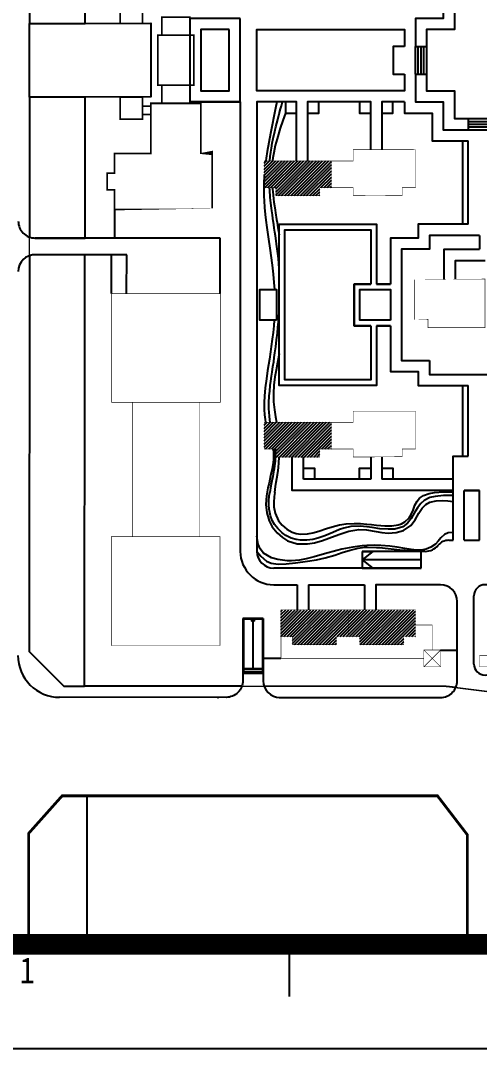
# Model space of a CAD drawing. Extents: x 164940 to 3842273, y 640355 to 1124023.
# Drawn here: x 3782984 to 3786285, y 1078630 to 1086024 of the extents above; entities that cross this region are included whole.
import ezdxf
from ezdxf.enums import TextEntityAlignment as Align

# ---------------------------------------------------------------- set-up
doc = ezdxf.new("R2010")
doc.units = 0
doc.header["$LTSCALE"] = 1000
doc.header["$MEASUREMENT"] = 0
doc.linetypes.add('238400', pattern=[0.8, 0.5, -0.3])
doc.linetypes.add('ACAD_ISO04W100', pattern=[30.5, 24, -3, 0.5, -3])
for name, color, linetype in [('HACTH', 8, 'Continuous'), ('l-123', 7, 'Continuous'), ('ROAD', 4, 'Continuous'), ('T-房间', 7, 'Continuous'), ('TK', 6, 'Continuous'), ('商业建筑', 7, 'Continuous'), ('地裂缝坐标戳', 130, 'Continuous'), ('红线', 1, 'Continuous'), ('道牙', 3, 'Continuous')]:
    doc.layers.add(name, color=color, linetype=linetype)
doc.styles.add('TKZ1', font='SIMHEI.TTF', dxfattribs={"width": 0.7})
pattern_1 = [(45, (3485226.216563042, 1110707.083654269), (-11.22532015133644, 11.22532015133644), [])]

# ---------------------------------------------------------------- blocks, each defined once
blk = doc.blocks.new('图框')
for p, q in [((-134670.9793015235, -504211.2319678301), (-134670.9793015235, -503711.2319678301)), ((-142208.4793015235, -504711.2319678301), (-58108.4793015235, -504711.2319678301))]:
    blk.add_line(p, q)
at = {"const_width": 200}
blk.add_lwpolyline([(-59108.4793015235, -446311.2319678301), (-139708.4793015235, -446311.2319678301), (-139708.4793015235, -503711.2319678301), (-59108.4793015235, -503711.2319678301)], close=True, dxfattribs=at)
at = {"style": 'TKZ1', "width": 0.85}
blk.add_text('1', height=250, dxfattribs=at).set_placement((-137189.7293015235, -503961.2319678301), align=Align.MIDDLE)

msp = doc.modelspace()

# ---------------------------------------------------------------- hatches: boundary and pattern name
at = {"layer": 'HACTH'}
h = msp.add_hatch(dxfattribs=at)
h.set_pattern_fill('ANSI31', color=6, scale=10, style=0)
h.set_pattern_definition(pattern_1)
h.paths.add_polyline_path([(3784736.894491555, 1085014.041893583), (3784736.894491518, 1084822.041892995), (3784820.894491522, 1084822.041892976), (3784820.894491512, 1084764.041892969), (3785136.894491574, 1084764.041892969), (3785136.894491564, 1084822.041892976), (3785220.894491494, 1084822.041892995), (3785220.894491531, 1085014.041893583)])
h = msp.add_hatch(dxfattribs=at)
h.set_pattern_fill('ANSI31', color=6, scale=10, style=0)
h.set_pattern_definition(pattern_1)
h.paths.add_polyline_path([(3785136.894491527, 1082884.041891851), (3785136.894491527, 1082942.041891877), (3785220.894491484, 1082942.041891877), (3785220.894491512, 1083134.041892466), (3784736.894491509, 1083134.041892466), (3784736.894491471, 1082942.041891877), (3784820.894491475, 1082942.041891877), (3784820.894491466, 1082884.041891851)])
h = msp.add_hatch(dxfattribs=at)
h.set_pattern_fill('ANSI31', color=6, scale=10, style=0)
h.set_pattern_definition(pattern_1)
h.paths.add_polyline_path([(3784856.894491564, 1081784.686724421), (3784856.894491527, 1081592.686723851), (3784940.894491531, 1081592.686723833), (3784940.894491522, 1081534.686723825), (3785256.894491583, 1081534.686723825), (3785256.894491574, 1081592.686723833), (3785340.894491494, 1081592.686723833), (3785340.894491522, 1081784.686724421)])
h = msp.add_hatch(dxfattribs=at)
h.set_pattern_fill('ANSI31', color=6, scale=10, style=0)
h.set_pattern_definition(pattern_1)
h.paths.add_polyline_path([(3785340.89449154, 1081784.686724421), (3785340.894491578, 1081592.686723851), (3785424.894491488, 1081592.686723833), (3785424.894491479, 1081534.686723825), (3785740.89449155, 1081534.686723825), (3785740.89449154, 1081592.686723833), (3785824.894491535, 1081592.686723833), (3785824.894491497, 1081784.686724421)])

# ---------------------------------------------------------------- linework, layer by layer
at = {"color": 8, "linetype": '238400', "ltscale": 5}
for p, q in [((3783461.097023541, 1080446.925941528), (3783461.097023541, 1079407.169389193)), ((3783459.858132599, 1079407.1921051), (3783042.187470261, 1079409.51392305))]:
    msp.add_line(p, q, dxfattribs=at)
at = {"color": 8, "linetype": 'Continuous', "const_width": 20, "flags": 128}
msp.add_lwpolyline([(3786197.771836918, 1079401.056830239), (3786197.771836918, 1080166.782456253), (3785982.827084025, 1080446.925941528), (3783283.500206357, 1080446.925941528), (3783042.019735638, 1080176.093570468), (3783042.187470261, 1079409.51392305)], dxfattribs=at)
at = {"layer": 'l-123', "ltscale": 6}
msp.add_lwpolyline([(3781145.982447051, 1092135.633431011), (3790229.370824572, 1092135.633431011), (3790229.370824572, 1079378.863604319), (3781145.982447051, 1079378.863604319)], close=True, dxfattribs=at)
at = {"layer": 'ROAD', "color": 8}
for p, q in [((3784564.89551761, 1085438.08499907), (3784564.897207988, 1084712.937209856)), ((3784564.897207988, 1084712.937209856), (3784564.902582381, 1082407.394715332)), ((3784420.566505853, 1084459.343875655), (3783088.043217909, 1084459.343875655)), ((3784420.566505853, 1084059.343875655), (3784420.566505853, 1084459.343875655)), ((3783747.757989101, 1084339.343875655), (3783087.747968387, 1084339.343875655)), ((3786094.894490715, 1082890.533389103), (3786204.89688684, 1082890.533388079)), ((3786094.894490715, 1082650.533390109), (3786094.894490715, 1082650.533389103)), ((3786174.894490715, 1082644.041891758), (3786284.894490715, 1082644.041891758)), ((3786174.894490715, 1082644.041891758), (3786284.894490715, 1082644.041891758)), ((3784564.902582381, 1082407.394715332), (3784564.903053975, 1082205.086164874)), ((3786174.894495297, 1082285.086724338), (3786284.894486133, 1082285.086724338)), ((3784804.903053975, 1081965.086724338), (3784974.842496661, 1081965.086724338)), ((3785054.842496661, 1081965.086724338), (3785458.842496637, 1081965.086724301)), ((3784729.690906171, 1081721.42166539), (3784582.890906174, 1081721.42166539)), ((3784582.890906174, 1081721.42166539), (3784582.890906174, 1081329.421665397)), ((3784724.890906176, 1081716.621665404), (3784587.690906169, 1081716.621665404)), ((3784587.690906169, 1081716.621665404), (3784587.690906169, 1081361.42166539)), ((3784656.290906172, 1081361.42166539), (3784656.290906172, 1081716.621665404)), ((3784724.890906176, 1081716.621665404), (3784724.890906176, 1081361.42166539)), ((3784729.690906171, 1081721.42166539), (3784729.690906171, 1081361.42166539)), ((3784729.690906171, 1081361.42166539), (3784582.890906174, 1081361.42166539)), ((3784723.690906174, 1081355.421665394), (3784588.89090617, 1081355.421665394)), ((3784588.89090617, 1081355.421665394), (3784588.89090617, 1081335.421665394)), ((3784723.690906174, 1081355.421665394), (3784723.690906174, 1081335.421665394)), ((3784729.690906171, 1081361.42166539), (3784729.690906171, 1081329.421665397)), ((3784729.690906171, 1081329.421665397), (3784582.890906174, 1081329.421665397)), ((3784582.890906174, 1081329.420827673), (3784729.690908983, 1081329.420827673)), ((3784723.690906174, 1081335.421665394), (3784588.89090617, 1081335.421665394)), ((3784518.777851274, 1081235.245408014), (3784518.778802415, 1081231.109680057))]:
    msp.add_line(p, q, dxfattribs=at)
at = {"layer": 'ROAD', "color": 8, "ltscale": 6}
for p, q in [((3786094.894490715, 1082650.533390109), (3786094.894490715, 1082890.533389103)), ((3785502.902687255, 1082724.041890827), (3785018.894491501, 1082724.041890827)), ((3786094.894490715, 1082724.04189187), (3785582.902687255, 1082724.041890827)), ((3786094.894490799, 1082644.041891851), (3784938.894491501, 1082644.041891851)), ((3786064.894455818, 1082285.086724338), (3786094.894495297, 1082285.086724338)), ((3785441.306659289, 1082205.066092227), (3785519.229398908, 1082205.066092227)), ((3785895.170755329, 1082205.065092006), (3785441.306659289, 1082205.066092227)), ((3785864.894490715, 1082085.086724338), (3784804.903033393, 1082085.086724338)), ((3786244.894490715, 1081394.655482647), (3786244.894490715, 1081885.086724338)), ((3781591.042294165, 1079378.863604319), (3786050.876391305, 1079378.863604319))]:
    msp.add_line(p, q, dxfattribs=at)
at = {"layer": 'ROAD', "color": 8}
msp.add_lwpolyline([(3783452.677053044, 1090233.135455259), (3783302.308697531, 1090225.308642191), (3783052.458291229, 1089962.350631923), (3783049.150547309, 1086003.087430083), (3783449.147720354, 1086003.087430083), (3783452.677053044, 1090233.135455259)], close=True, dxfattribs=at)
at = {"layer": 'ROAD', "color": 8, "ltscale": 6}
for points in [[(3786204.89688684, 1086238.089104992), (3786024.893360751, 1086238.089104992), (3786024.893360751, 1086038.087430102), (3785824.892523305, 1086038.087430102), (3785824.892523305, 1085838.087430102)], [(3786204.89688684, 1086158.089104992), (3786104.893360751, 1086158.089104992), (3786104.893360751, 1085958.087430102), (3785904.892523305, 1085958.087430102), (3785904.892523305, 1085838.087430102)], [(3785744.892523305, 1085638.087430102), (3785744.892523305, 1085518.08499907), (3784684.893463448, 1085518.08499907), (3784684.893463448, 1085958.084678993), (3785744.892523305, 1085958.084678993), (3785744.892523305, 1085838.087430102)], [(3785744.892523305, 1085918.084678993), (3785744.892523305, 1085838.087430102)], [(3785744.892523305, 1085918.084678993), (3785744.892523305, 1085838.087430102)], [(3785744.892523305, 1085838.087430102), (3785664.892523305, 1085838.087430102), (3785664.892523305, 1085638.087430102), (3785744.892523305, 1085638.087430102)], [(3785824.892523305, 1085838.087430102), (3785904.892523305, 1085838.087430102)], [(3785824.892523305, 1085638.087430102), (3785824.892523305, 1085838.087430102)], [(3785844.892523305, 1085638.087430102), (3785844.892523305, 1085838.087430102)], [(3785864.892523305, 1085638.087430102), (3785864.892523305, 1085838.087430102)], [(3785884.892523305, 1085638.087430102), (3785884.892523305, 1085838.087430102)], [(3785904.892523305, 1085838.087430102), (3785904.892523305, 1085638.087430102)], [(3785744.892523305, 1085638.087430102), (3785744.892523305, 1085518.08499907)], [(3785744.892523305, 1085638.087430102), (3785744.892523305, 1085518.08499907)], [(3785824.892523305, 1085638.087430102), (3785824.892523305, 1085438.087430102), (3786024.893360751, 1085438.087430102), (3786024.893360751, 1085238.089104992), (3786204.89688684, 1085238.089104992)], [(3785824.892523305, 1085638.087430102), (3785904.892523305, 1085638.087430102)], [(3785904.892523305, 1085638.087430102), (3785904.892523305, 1085518.087430102), (3786104.893360751, 1085518.087430102), (3786104.893360751, 1085318.089104992), (3786204.89688684, 1085318.089104992)], [(3784359.893523462, 1085438.08499907), (3784201.441516111, 1085438.08499907)], [(3784359.893523462, 1085438.08499907), (3784359.893523462, 1085438.084678993), (3784564.893463448, 1085438.086073705)], [(3784564.893463448, 1085438.086073705), (3784359.893523462, 1085438.08499907)], [(3784968.893498842, 1085014.041893583), (3784968.893498842, 1085438.08499907), (3784684.893463448, 1085438.08499907), (3784684.89861856, 1083756.542414193)], [(3784888.893498842, 1085438.08499907), (3784888.893498842, 1085358.08499907), (3784968.893498842, 1085358.08499907)], [(3785502.893498836, 1085094.041893472), (3785502.893498836, 1085438.08499907), (3785048.893498842, 1085438.08499907), (3785048.893498842, 1085014.041893583)], [(3785048.893498842, 1085358.08499907), (3785128.893498842, 1085358.08499907), (3785128.893498842, 1085438.08499907)], [(3785422.893498836, 1085438.08499907), (3785422.893498836, 1085358.08499907), (3785502.893498836, 1085358.08499907)], [(3785744.892523305, 1085438.08499907), (3785582.893498836, 1085438.08499907), (3785582.893498836, 1085094.04189349)], [(3785582.893498836, 1085358.08499907), (3785662.893498836, 1085358.08499907), (3785662.893498836, 1085438.08499907)], [(3785744.892523305, 1085438.08499907), (3785744.892523305, 1085358.087430102), (3785944.893360751, 1085358.087430102), (3785944.893360751, 1085158.089104992), (3786204.89688684, 1085158.089104992)], [(3786204.89688684, 1085318.089104992), (3786204.89688684, 1085238.089104992)], [(3786204.89688684, 1085318.089104992), (3786444.89688684, 1085318.089104992)], [(3786204.89688684, 1085298.089104992), (3786444.89688684, 1085298.089104992)], [(3786204.89688684, 1085278.089104992), (3786444.89688684, 1085278.089104992)], [(3786204.89688684, 1085258.089104992), (3786444.89688684, 1085258.089104992)], [(3786204.89688684, 1085238.089104992), (3786444.89688684, 1085238.089104992)], [(3786164.89688684, 1084558.041893028), (3786164.89688684, 1085158.089104992)], [(3786204.89688684, 1084558.041893028), (3786204.89688684, 1085158.089104992)], [(3783659.125990083, 1084664.087430098), (3783659.125990083, 1084459.343875655)], [(3785544.895977441, 1083828.041892637), (3785544.895977441, 1083398.041892265), (3784844.894592201, 1083398.041892265), (3784844.894592201, 1084558.041893028), (3785544.895977441, 1084558.041893028), (3785544.895977441, 1084128.041892637)], [(3785504.895977441, 1083828.041892637), (3785504.895977441, 1083438.041892265), (3784884.894592201, 1083438.041892265), (3784884.894592201, 1084518.041893028), (3785504.895977441, 1084518.041893028), (3785504.895977441, 1084128.041892637)], [(3786204.896886859, 1084558.041893028), (3785844.894488787, 1084558.041893028), (3785844.894488787, 1084458.041892637), (3785644.894488024, 1084458.041892637), (3785644.894488024, 1084128.041892637)], [(3786284.894490734, 1084478.041893028), (3785924.894488787, 1084478.041893028), (3785924.894488787, 1084378.041892637), (3785724.894488024, 1084378.041892637), (3785724.894488024, 1083578.041892637), (3785924.894488787, 1083578.041892637)], [(3785924.894488787, 1083578.041892637), (3785924.894488787, 1083478.041893028), (3786724.894488787, 1083478.041893028), (3786724.894488787, 1083578.041892637), (3786924.894488024, 1083578.041892637), (3786924.894488024, 1084378.041892637), (3786724.894488787, 1084378.041892637), (3786724.894488787, 1084478.041893028), (3786364.894490734, 1084478.041893028)], [(3786284.894490734, 1084478.041893028), (3786284.894490706, 1084378.041892637)], [(3786031.799766261, 1084164.041892932), (3786031.799766261, 1084378.041892637), (3786284.894490706, 1084378.041892637)], [(3786111.799766261, 1084164.041892932), (3786111.799766261, 1084298.041892637), (3786324.894490734, 1084298.041892637)], [(3785504.895977441, 1084128.041892637), (3785384.895977441, 1084128.041892637), (3785384.895977441, 1083828.041892637), (3785504.895977441, 1083828.041892637)], [(3785504.895977441, 1083828.041892637), (3785384.895977441, 1083828.041892637), (3785384.895977441, 1084128.041892637), (3785504.895977441, 1084128.041892637)], [(3785644.894488024, 1084128.041892637), (3785544.895977441, 1084128.041892637)], [(3785544.895977441, 1084128.041892637), (3785644.894488024, 1084128.041892637)], [(3785544.895977441, 1083828.041892637), (3785644.894488024, 1083828.041892637)], [(3785644.894488024, 1083828.041892637), (3785544.895977441, 1083828.041892637)], [(3785644.894488024, 1083828.041892637), (3785644.894488024, 1083498.041892637), (3785844.894488787, 1083498.041892637), (3785844.894488787, 1083398.041893028), (3786204.896886859, 1083398.041893028)], [(3784684.89861856, 1083756.542414193), (3784684.903033393, 1082205.086430878)], [(3786164.89688684, 1082890.533388079), (3786164.89688684, 1083398.041893028)], [(3786204.89688684, 1082890.533388079), (3786204.89688684, 1083398.041893028)], [(3786094.894495297, 1082285.086723183), (3786094.894487707, 1082890.533389103), (3786204.89688684, 1082890.533388079)], [(3786094.894490799, 1082644.041891851), (3784938.894491501, 1082644.041890827), (3784938.894491501, 1082884.041891851)], [(3785018.894491501, 1082724.041890827), (3785018.894491501, 1082884.041891851)], [(3785502.902687255, 1082884.041891851), (3785502.902687255, 1082724.041890827)], [(3785582.902687255, 1082884.041891851), (3785582.902687255, 1082724.041890827)], [(3785018.894491501, 1082804.041890827), (3785098.894491501, 1082804.041890827), (3785098.894491501, 1082724.041890827)], [(3785422.902687255, 1082724.041890827), (3785422.902687255, 1082804.041890827), (3785502.902687255, 1082804.041890827)], [(3785582.902687255, 1082804.041890827), (3785662.902687255, 1082804.041890827), (3785662.902687255, 1082724.041890827)], [(3786174.894495297, 1082285.086725027), (3786174.894490715, 1082644.041892447)], [(3786284.894490715, 1082644.041891758), (3786174.894490715, 1082644.041891758)], [(3786284.894486133, 1082285.086725251), (3786284.894490715, 1082644.041892671)], [(3784684.903033393, 1082205.086382859), (3784712.104504637, 1082169.587296144), (3784752.996022858, 1082134.52133146), (3784785.669927986, 1082121.30874141), (3784837.830447637, 1082113.853475087), (3784895.326915568, 1082115.809646592), (3784961.013798004, 1082123.707950552), (3785048.821509739, 1082135.355060742), (3785114.086185385, 1082145.357008883), (3785175.179870881, 1082158.095554606), (3785243.801949954, 1082178.332993638), (3785296.795480529, 1082196.416704737), (3785353.98291501, 1082214.818281949), (3785413.622406784, 1082229.23595705), (3785457.293689687, 1082234.765619364), (3785484.144751716, 1082235.943130337), (3785544.980019944, 1082233.952204109), (3785567.804663394, 1082232.007701051), (3785607.213631, 1082227.754649919), (3785650.244463, 1082222.587356389), (3785712.49438891, 1082215.952890691), (3785750.083306011, 1082212.741874856), (3785808.172676999, 1082208.59909051), (3785832.350260017, 1082207.060530436), (3785864.894830666, 1082205.065158725)], [(3785441.305425156, 1082205.066092227), (3785441.305160744, 1082085.085790817), (3785864.896115175, 1082085.086724338)], [(3785519.255213419, 1082205.085962609), (3785441.306262601, 1082145.085790817), (3785516.941191925, 1082085.085957506)], [(3785864.89449065, 1082085.065158725), (3785864.894830666, 1082205.065158725)], [(3785864.895907387, 1082145.086724338), (3785441.306262601, 1082145.085790817)], [(3784974.842496661, 1081965.086724338), (3784974.842496661, 1081784.686724403)], [(3785054.842496661, 1081965.086724338), (3785054.842496661, 1081784.686724403)], [(3785458.842496637, 1081965.086724301), (3785458.842496637, 1081784.686724477)], [(3786005.135653296, 1081495.078245018), (3786124.894490715, 1081495.078245018)], [(3784856.894491527, 1081435.078245018), (3784729.690906171, 1081435.078245018)], [(3784575.946105726, 1081235.028382958), (3783445.297045603, 1081235.69646756)], [(3786114.474134453, 1081225.462734503), (3786045.226404442, 1081234.160205935), (3784736.5867923, 1081234.933462654)]]:
    msp.add_lwpolyline(points, dxfattribs=at)
for points in [[(3783048.708656326, 1085473.087430102), (3783049.150547309, 1086003.087430083), (3783921.506653408, 1086003.781884395), (3783921.063909072, 1085473.781884414)], [(3784564.891409285, 1086038.086206046), (3784201.441516111, 1086038.085131393), (3784201.441516111, 1085438.08499907), (3784564.891409285, 1085438.086073705)], [(3784484.891409285, 1085958.086206046), (3784281.441516111, 1085958.085131393), (3784281.441516111, 1085518.08499907), (3784484.891409285, 1085518.086073705)], [(3784824.894592201, 1083868.041892637), (3784704.890013903, 1083868.04203323), (3784704.890013903, 1084088.04203323), (3784824.894592201, 1084088.041892637)], [(3785644.894488024, 1083868.041892637), (3785424.895977441, 1083868.041892637), (3785424.895977441, 1084088.041892637), (3785644.894488024, 1084088.041892637)], [(3785582.902687255, 1082724.041890827), (3785582.902687255, 1082724.041890827)]]:
    msp.add_lwpolyline(points, close=True, dxfattribs=at)
at = {"layer": 'ROAD', "color": 8}
for points in [[(3783448.704976028, 1085473.087430102), (3783048.708656326, 1085473.087430102), (3783047.869214395, 1084466.268460815, 0.08555163721047167), (3783088.043217909, 1084459.343875655), (3783447.858128462, 1084459.343875655)], [(3783447.337174824, 1083835.721147218), (3783447.757884458, 1084339.343875655), (3783087.747968387, 1084339.343875655, 0.08514263798293814), (3783047.757671045, 1084332.484390595), (3783045.497213274, 1081485.964490873), (3783295.300542431, 1081235.814163469), (3783445.297045603, 1081235.69646756)]]:
    msp.add_lwpolyline(points, format="xyb", close=True, dxfattribs=at)
for points in [[(3783047.757671045, 1084332.484390595), (3783045.497213274, 1081485.964490873), (3783295.300542431, 1081235.814163469), (3783445.297045603, 1081235.69646756), (3783447.337174824, 1083835.721147218), (3783447.757884458, 1084339.343875655)], [(3783639.175289765, 1084059.343875655), (3783639.175289765, 1084339.343875655)], [(3783747.524086459, 1084059.343875655), (3783747.757989101, 1084339.343875655)], [(3784642.860476103, 1081703.878156681), (3784656.290906172, 1081716.621665404), (3784670.249753583, 1081704.100663819)]]:
    msp.add_lwpolyline(points, dxfattribs=at)
for points in [[(3784729.690906171, 1081361.42166539), (3784729.690906171, 1081275.026597035, 0.4140374111833796), (3784849.618731549, 1081155.026618735), (3786004.822316093, 1081154.373917271, 0.4143897355065312), (3786124.894490715, 1081274.373895571), (3786124.894490715, 1081845.10699232, 0.4142135623730997), (3786004.894490715, 1081965.10699232), (3785538.842496637, 1081965.10699232), (3785538.842496637, 1081784.686724496)], [(3784582.890906174, 1081410.705416732), (3784582.890906174, 1081275.259239943, -0.4143897355065723), (3784462.818731552, 1081155.259261642), (3783265.301610779, 1081155.97951467)]]:
    msp.add_lwpolyline(points, format="xyb", dxfattribs=at)
for centre, radius, start, end in [((3783088.043217909, 1084579.343875655), 120, 179.9530424442, 270), ((3783087.747968387, 1084219.343875655), 120, 90, 179.9530424442), ((3784804.903053975, 1082205.086724338), 240, 180.0001600825587, 270), ((3784804.903033393, 1082205.086724338), 120, 180.0001600825587, 270), ((3783265.482047338, 1081455.979460411), 299.999999999994, 179.9530424442, 269.9655288869535)]:
    msp.add_arc(centre, radius, start, end, dxfattribs=at)
at = {"layer": 'ROAD', "color": 8, "ltscale": 6}
for centre, radius, start, end in [((3785895.171019787, 1082325.065092006), 120, 269.9998665978678, 320.4860948987072), ((3786064.894490715, 1082185.086724338), 100, 90, 140.4860948987073), ((3786324.894490715, 1081885.086724338), 80.00000000001863, 0, 180), ((3786324.894490715, 1081394.655482647), 80.00000000001863, 180, 0)]:
    msp.add_arc(centre, radius, start, end, dxfattribs=at)
at = {"layer": 'T-房间', "ltscale": 6, "const_width": 4}
for points in [[(3785220.894491531, 1085014.041893583), (3785376.894491509, 1085014.041893546), (3785376.894491509, 1085094.04189349), (3785728.89449152, 1085094.041893546), (3785824.894491488, 1085094.041893528), (3785824.894491535, 1084822.041892995), (3785728.894491538, 1084822.041892958), (3785728.894491538, 1084764.041892987), (3785376.89449149, 1084764.041892969), (3785376.894491499, 1084822.041892958), (3785220.894491494, 1084822.041892976)], [(3785220.894491531, 1085014.041893583), (3784736.894491555, 1085014.041893583), (3784736.894491518, 1084822.041892995), (3784820.894491522, 1084822.041892976), (3784820.894491512, 1084764.041892969), (3785136.894491574, 1084764.041892969), (3785136.894491564, 1084822.041892976), (3785220.894491559, 1084822.041892995)], [(3786324.89449065, 1084164.041892969), (3786324.89449065, 1084164.041892969), (3785818.705041844, 1084164.041892894), (3785818.705041835, 1083872.041892362), (3785914.705041831, 1083872.041892343), (3785914.705041841, 1083814.041892373), (3786324.894490724, 1083814.04189241), (3786324.894490743, 1083872.041892417)], [(3783639.175289765, 1084059.343875655), (3783639.175289765, 1083277.032767077), (3784420.566505853, 1083277.032767077), (3784420.566505853, 1084059.343875655)], [(3783788.508118697, 1083277.032767077), (3784269.365880776, 1083277.032767077), (3784269.365880776, 1082310.802904003), (3783788.508118697, 1082310.802904003)], [(3785220.894491512, 1083134.041892485), (3785376.89449149, 1083134.041892466), (3785376.894491499, 1083214.041892391), (3785728.894491501, 1083214.041892447), (3785824.894491479, 1083214.041892429), (3785824.894491516, 1082942.041891896), (3785728.89449152, 1082942.041891877), (3785728.894491529, 1082884.041891907), (3785376.894491481, 1082884.04189187), (3785376.894491481, 1082942.041891877), (3785220.894491484, 1082942.041891877)], [(3785220.894491484, 1083134.041892466), (3784736.894491509, 1083134.041892466), (3784736.894491471, 1082942.041891877), (3784820.894491475, 1082942.041891877), (3784820.894491466, 1082884.041891851), (3785136.894491527, 1082884.041891851), (3785136.894491527, 1082942.041891877), (3785220.894491522, 1082942.041891877)], [(3783637.57734713, 1081528.111584008), (3784418.893414138, 1081528.111584008), (3784418.893414138, 1082310.802904003), (3783637.57734713, 1082310.802904003)], [(3785340.89449154, 1081784.686724421), (3784856.894491564, 1081784.686724421), (3784856.894491527, 1081592.686723851), (3784940.894491531, 1081592.686723833), (3784940.894491522, 1081534.686723825), (3785256.894491583, 1081534.686723825), (3785256.894491574, 1081592.686723833), (3785340.894491578, 1081592.686723833)], [(3785824.894491497, 1081784.686724421), (3785340.894491522, 1081784.686724421), (3785340.894491494, 1081592.686723851), (3785424.894491488, 1081592.686723833), (3785424.894491479, 1081534.686723825), (3785740.89449155, 1081534.686723825), (3785740.89449154, 1081592.686723833), (3785824.894491535, 1081592.686723833)], [(3785885.135653296, 1081375.078245018), (3786005.135653296, 1081375.078245018), (3786005.135653296, 1081495.078245018), (3785885.135653296, 1081495.078245018)], [(3786285.695857329, 1081375.078245018), (3786365.695857329, 1081375.078245018), (3786365.695857329, 1081455.078245018), (3786285.695857329, 1081455.078245018)]]:
    msp.add_lwpolyline(points, close=True, dxfattribs=at)
for points in [[(3785824.894491525, 1081675.078245), (3785945.135653296, 1081675.078245018), (3785945.135653296, 1081495.078245018)], [(3784856.894491527, 1081592.686723851), (3784856.894491527, 1081435.078245018)], [(3785885.135653296, 1081495.078245018), (3786005.135653296, 1081375.078245018)], [(3786005.135653296, 1081495.078245018), (3785885.135653296, 1081375.078245018)], [(3784856.894491527, 1081435.078245018), (3785885.135653296, 1081435.078245018)]]:
    msp.add_lwpolyline(points, dxfattribs=at)
at = {"layer": '商业建筑', "const_width": 12}
for points in [[(3783701.441516129, 1086163.087430083), (3783861.44151612, 1086163.087430102), (3783861.44151612, 1086003.087430102), (3783701.441516129, 1086003.087430083)], [(3784201.441516111, 1086048.087430083), (3784001.441516111, 1086048.087430083), (3784001.441516111, 1085918.087430102), (3784201.441516111, 1085918.087430102)], [(3784231.441516111, 1085918.087430102), (3783971.44151612, 1085918.087430102), (3783971.44151612, 1085738.087430102), (3783971.44151612, 1085558.087430102), (3784231.441516111, 1085558.087430102), (3784231.44151612, 1085738.087430102)], [(3784201.441516111, 1085558.087430102), (3784001.441516111, 1085558.087430102), (3784001.441516111, 1085428.087430102), (3784201.441516111, 1085428.087430102)], [(3783701.441516129, 1085313.087430102), (3783861.44151612, 1085313.087430083), (3783861.44151612, 1085473.087430102), (3783701.441516129, 1085473.087430102)], [(3783921.44151612, 1085428.087430102), (3784281.441516111, 1085428.087430102), (3784281.441516139, 1085068.08743012), (3784363.441516103, 1085068.087430102), (3784363.441516094, 1084664.087430079), (3783659.125990083, 1084664.087430098), (3783659.125990083, 1084806.08743009), (3783608.00489391, 1084806.080191497), (3783608.00489391, 1084926.080191497), (3783659.125990083, 1084926.08743009), (3783659.125990083, 1085068.087430102), (3783920.912250064, 1085068.087430102)]]:
    msp.add_lwpolyline(points, close=True, dxfattribs=at)
for points in [[(3783861.44151612, 1085408.087430102), (3783921.44151612, 1085408.087430102)], [(3783861.44151612, 1085348.087430102), (3783921.44151612, 1085348.087430102)]]:
    msp.add_lwpolyline(points, dxfattribs=at)
at = {"layer": '地裂缝坐标戳', "color": 8, "ltscale": 6}
for points in [[(3784827.950817205, 1085438.08499907), (3784818.780837392, 1085392.811208841), (3784806.698339049, 1085332.360937808), (3784794.593360152, 1085271.131992609), (3784782.986932786, 1085212.07790804), (3784770.278231118, 1085146.753254913), (3784758.31639204, 1085081.323146865), (3784750.466424327, 1085033.144112033), (3784747.658731898, 1085014.041893583)], [(3784777.071211066, 1085014.041893583), (3784780.360446747, 1085046.305524007), (3784784.140377806, 1085075.994002976), (3784788.649559904, 1085106.037567769), (3784794.870025737, 1085141.94692063), (3784801.282798553, 1085174.80822022), (3784812.274909073, 1085225.14399913), (3784820.467406025, 1085259.471119241), (3784833.92288653, 1085312.147306827), (3784844.874338562, 1085352.802481995), (3784854.969921194, 1085389.184153796), (3784860.847936364, 1085410.05447707), (3784868.803404354, 1085438.08499907)], [(3784888.893498842, 1085358.084999648), (3784870.149258168, 1085304.560993024), (3784851.515842395, 1085248.570541356), (3784829.054742081, 1085173.222875175), (3784816.625411229, 1085124.085448057), (3784806.022788936, 1085072.983645619), (3784800.026324362, 1085035.862883282), (3784797.236945059, 1085014.041893583)], [(3784736.894491537, 1084916.780155775), (3784733.409867089, 1084843.280044243), (3784733.283575743, 1084791.170957022), (3784734.031280566, 1084761.160056934), (3784735.537859889, 1084727.658100714), (3784738.966979681, 1084678.367875227), (3784743.600163952, 1084629.634002921), (3784748.51018206, 1084586.833743089), (3784755.128397828, 1084536.080268685), (3784767.475501809, 1084450.921950348), (3784777.169421108, 1084386.649845549), (3784794.5480574, 1084263.083665714), (3784801.792567873, 1084199.94365136), (3784807.148143163, 1084138.964395662), (3784810.252689028, 1084088.041909792)], [(3784844.894592201, 1084239.268006784), (3784838.518189572, 1084310.874122278), (3784832.475338306, 1084363.810306852), (3784825.84919459, 1084415.003339265), (3784822.56966709, 1084438.860202458), (3784817.316529656, 1084475.888121099), (3784813.474160273, 1084502.433766936), (3784809.557698367, 1084529.320538313), (3784805.495833343, 1084557.290546958), (3784801.930432374, 1084582.139126387), (3784799.471186565, 1084599.559849378), (3784795.712630561, 1084626.84674966), (3784792.139373848, 1084653.843836625), (3784789.701867744, 1084673.083003376), (3784787.548957381, 1084690.814793472), (3784785.05483453, 1084712.493802671), (3784783.210280731, 1084729.559690625), (3784780.804156575, 1084753.657343731), (3784779.279338269, 1084770.431938925), (3784777.858172169, 1084787.590491612), (3784776.491691981, 1084806.128503111), (3784775.468050482, 1084822.041892995)], [(3784795.423516974, 1084822.041892976), (3784796.45580544, 1084809.217100748), (3784797.767777413, 1084794.54287364), (3784800.556771232, 1084767.172383581), (3784803.644055592, 1084740.584989291), (3784806.689311171, 1084716.733053428), (3784810.361585047, 1084690.115097862), (3784814.82989732, 1084659.94456143), (3784817.887797195, 1084640.315051944), (3784825.81895069, 1084591.98357704), (3784829.471512631, 1084570.572040592), (3784835.871906316, 1084533.776256785), (3784840.417900614, 1084507.91554042), (3784844.894592201, 1084482.446703435)], [(3784779.290042192, 1083134.041892466), (3784776.709034562, 1083152.448024516), (3784773.819672352, 1083178.611337178), (3784771.784564758, 1083207.075150189), (3784770.920132695, 1083230.085204699), (3784770.977402626, 1083273.164633521), (3784773.488782559, 1083324.561818381), (3784776.289560383, 1083357.972129014), (3784780.52753479, 1083397.370195881), (3784784.5742999, 1083429.546932456), (3784789.641527634, 1083466.205450472), (3784793.840671478, 1083495.009741568), (3784799.641099487, 1083533.975590271), (3784804.855004594, 1083569.375197449), (3784809.255957276, 1083600.044392318), (3784813.822255431, 1083632.854098779), (3784819.530478714, 1083675.713180274), (3784825.964480804, 1083727.414144546), (3784831.417711329, 1083775.351352867), (3784835.791609304, 1083817.938129258), (3784839.119615851, 1083854.090620977), (3784841.913303368, 1083888.27847653), (3784844.894592201, 1083931.186436684)], [(3784808.805837359, 1083868.041911487), (3784805.735328233, 1083827.079269652), (3784801.159317007, 1083780.673945256), (3784795.117116112, 1083730.684171029), (3784787.952456864, 1083679.004397307), (3784782.10769668, 1083639.912122701), (3784773.872882871, 1083586.887993728), (3784761.307108559, 1083505.577574697), (3784752.850814003, 1083446.548257255), (3784744.790451404, 1083381.373372645), (3784739.384586437, 1083322.129532703), (3784737.075658085, 1083275.202092704), (3784737.158961713, 1083225.708673139), (3784739.312439494, 1083188.587422435), (3784743.111630015, 1083154.876734753), (3784746.453571578, 1083134.041892466)], [(3784844.894592201, 1083625.006065787), (3784832.498339813, 1083562.763295387), (3784822.079511125, 1083509.512899824), (3784813.583444215, 1083460.394973372), (3784805.88275465, 1083400.285055161), (3784802.569855152, 1083340.71356221), (3784804.713299291, 1083281.975451362), (3784811.341023853, 1083223.631879099), (3784819.208952485, 1083173.318484881), (3784825.913731677, 1083134.041892466)], [(3784801.784039315, 1082942.041891877), (3784804.710094564, 1082910.265324385), (3784804.261195164, 1082874.099790499), (3784800.962844042, 1082840.34270265), (3784794.185724201, 1082799.19160514), (3784783.222353075, 1082748.227728911), (3784771.288801188, 1082696.992460497), (3784763.548919762, 1082661.532353692), (3784753.755153937, 1082603.997219939), (3784749.675817627, 1082543.496698373), (3784754.989342026, 1082482.320227501), (3784771.851078438, 1082425.601616305), (3784795.027467811, 1082382.280349442), (3784830.389915107, 1082337.705258866), (3784867.594871771, 1082304.713415102), (3784904.126045153, 1082281.727040679), (3784973.411895296, 1082259.135819104), (3785048.292649461, 1082258.756397989), (3785098.179805277, 1082267.825781096), (3785155.331024721, 1082284.121492215), (3785202.581030315, 1082300.457516861), (3785273.1324823, 1082326.285516907), (3785344.689164206, 1082349.491647173), (3785416.950750824, 1082361.670659081), (3785472.36766557, 1082359.158783619), (3785542.259063542, 1082347.436719806), (3785582.7298386, 1082341.483210408), (3785628.888181921, 1082337.182693862), (3785687.126061877, 1082340.035758902), (3785739.626191517, 1082355.515748457), (3785792.088784089, 1082391.83571861), (3785821.524234934, 1082431.291630463), (3785849.818651451, 1082481.226282575), (3785871.922751542, 1082516.122337159), (3785898.293876329, 1082543.431512833), (3785928.255405862, 1082559.362541445), (3785974.276882818, 1082569.126661186), (3786021.929221105, 1082570.301866372), (3786058.380545823, 1082568.234246419), (3786094.894490715, 1082565.086725344)], [(3784812.013181772, 1082942.041891877), (3784814.271913821, 1082916.265697133), (3784815.165214034, 1082898.053170674), (3784815.284112047, 1082872.262285621), (3784814.555289837, 1082855.149824348), (3784812.962995803, 1082835.307933156), (3784811.324758686, 1082820.533389681), (3784808.508943308, 1082800.017285653), (3784804.787345322, 1082777.255831406), (3784798.674493216, 1082744.605206688), (3784792.254191998, 1082712.794677549), (3784784.886004429, 1082676.215559457), (3784776.402713366, 1082628.533389092)], [(3784812.089931879, 1082628.533389092), (3784818.932966253, 1082672.197318532), (3784823.812713239, 1082702.165176616), (3784831.754301161, 1082754.748046965), (3784836.027954834, 1082786.830737916), (3784838.668145861, 1082809.136545778), (3784842.030944757, 1082842.700691716), (3784844.98576219, 1082884.041891851)], [(3786094.894490715, 1082606.333861713), (3786065.938132105, 1082606.681925402), (3786025.818879379, 1082606.314583578), (3785965.635074478, 1082600.960084525), (3785928.043803245, 1082591.819076174), (3785887.876039481, 1082572.300425795), (3785862.373390401, 1082549.973269672), (3785838.27443633, 1082517.849932656), (3785815.409638628, 1082479.380133607), (3785793.526722116, 1082442.322576743), (3785768.133301128, 1082408.192146503), (3785733.590896742, 1082381.236049634), (3785675.84525707, 1082365.687381168), (3785628.103170002, 1082364.189513352), (3785569.647095826, 1082367.698727985), (3785513.630806383, 1082376.6964214), (3785473.95679225, 1082381.862551392), (3785426.429677846, 1082385.505246007), (3785359.401198326, 1082383.093614959), (3785308.425183378, 1082372.448608697), (3785277.512227211, 1082361.804987666), (3785230.51439462, 1082342.031369162), (3785171.688760033, 1082316.888684452), (3785122.259333411, 1082300.171604537), (3785087.009564832, 1082291.719482288), (3785042.324227102, 1082285.624402099), (3784998.553232847, 1082285.464711235), (3784965.711151248, 1082289.901921478), (3784930.968933187, 1082299.884641533), (3784892.496608317, 1082319.012332958), (3784865.305250937, 1082338.601756085), (3784833.739949994, 1082369.327290551), (3784810.682149183, 1082399.700635084), (3784794.77785168, 1082427.589441024), (3784781.591408642, 1082460.524889593), (3784771.383139713, 1082509.106684019), (3784769.355958056, 1082540.299277779), (3784769.91612857, 1082569.231968456), (3784772.991348792, 1082603.856729333), (3784776.402713366, 1082628.533389092)], [(3784812.089931879, 1082628.533389092), (3784808.372956978, 1082598.871657596), (3784805.634319147, 1082556.139825851), (3784806.556031981, 1082525.181360402), (3784814.72746237, 1082478.949850359), (3784839.542337794, 1082425.647196182), (3784865.504926562, 1082393.715138667), (3784900.647292089, 1082364.106547915), (3784937.353828333, 1082343.777358894), (3784965.741712188, 1082334.290664316), (3785001.437098559, 1082329.201684062)], [(3785001.437098559, 1082329.201684062), (3785048.246639872, 1082331.49598467), (3785087.54089725, 1082339.070986629), (3785130.607953172, 1082351.128082675), (3785185.427122608, 1082369.007256635), (3785226.671014855, 1082382.1095544), (3785277.778710721, 1082395.203778081), (3785325.466529166, 1082402.527807195), (3785382.755384825, 1082405.73100251), (3785429.865430387, 1082404.754898351), (3785473.81087479, 1082401.68905734), (3785507.798807405, 1082398.333630104), (3785543.500993418, 1082394.26530036), (3785574.493739659, 1082390.919738383), (3785604.958885841, 1082388.597505045), (3785655.363465285, 1082388.532696374), (3785700.329591602, 1082396.118712079), (3785723.607065545, 1082404.329596636), (3785748.505770497, 1082417.70171062), (3785780.13388153, 1082447.706360397), (3785793.497581499, 1082470.141822015), (3785807.103717092, 1082501.871328455), (3785821.133188417, 1082537.852796622), (3785836.336147793, 1082567.19222675), (3785853.08672278, 1082587.074149818), (3785883.731373332, 1082608.166161113), (3785924.344792644, 1082622.692698118), (3785961.508490507, 1082629.377969735), (3786025.927503983, 1082633.51441943), (3786057.098340828, 1082633.74482016), (3786094.894490929, 1082633.744820644)], [(3786094.89449458, 1082341.266855196), (3786059.954276633, 1082338.074151863), (3786033.368416985, 1082327.346418937), (3786008.214970788, 1082301.590245058), (3785988.889628032, 1082278.164269429), (3785967.837814873, 1082258.218507067), (3785935.708946779, 1082236.560182859), (3785901.239896117, 1082222.028152243), (3785877.250020316, 1082216.438670614), (3785834.661731485, 1082214.09573716), (3785794.500521392, 1082217.863162038), (3785749.292517042, 1082225.488134258), (3785692.364484917, 1082235.148815465), (3785640.845674507, 1082241.948991296), (3785574.827215465, 1082247.44038633), (3785529.982019167, 1082248.812655107), (3785476.109205995, 1082247.618788992), (3785442.50845718, 1082245.16265246), (3785375.286762154, 1082236.362779633), (3785294.91784212, 1082220.182342295), (3785258.004381804, 1082211.127231464), (3785169.547291461, 1082186.574575201), (3785097.158685204, 1082165.821260297), (3785038.46982681, 1082151.398745653), (3784991.433172056, 1082142.904864521), (3784933.699009631, 1082137.716475659), (3784901.447123399, 1082137.856681485), (3784835.541164845, 1082146.006099553), (3784788.368510807, 1082159.517369558), (3784731.946179483, 1082191.622147568), (3784706.645552328, 1082223.044183654), (3784694.012178935, 1082257.686782413), (3784684.902722405, 1082314.374194079)]]:
    msp.add_lwpolyline(points, dxfattribs=at)
at = {"layer": '红线', "color": 8, "linetype": 'ACAD_ISO04W100', "const_width": 10}
msp.add_lwpolyline([(3789197.339298462, 1087165.430173472), (3789197.34695399, 1090295.988684025), (3788947.348258121, 1090546.808824864), (3787647.548709622, 1090551.06773951), (3786867.982313026, 1090510.586261236), (3786074.238715999, 1090369.236356866), (3783452.680568218, 1090233.135638227), (3783302.308697531, 1090225.308642191), (3783052.458291229, 1089962.350631923), (3783050.245829949, 1087314.379733157), (3783050.118290845, 1087163.790173203), (3783047.343637448, 1083835.896286414), (3783045.497213274, 1081485.964490873), (3783295.300542431, 1081235.814163469), (3783445.29835562, 1081235.729201537), (3786045.226404442, 1081234.160205935), (3786845.15891291, 1081133.689184793), (3788947.339257456, 1081132.429184587), (3789197.34695399, 1081382.265607853), (3789197.339298462, 1083971.689649996)], close=True, dxfattribs=at)
at = {"layer": '道牙', "color": 8, "ltscale": 100}
for p, q in [((3784399.965831431, 1081155.297064845), (3784407.746257082, 1081155.292385285)), ((3784843.410955861, 1081155.030352426), (3784908.7954248, 1081154.991026603))]:
    msp.add_line(p, q, dxfattribs=at)

# ---------------------------------------------------------------- block references
at = {"layer": 'TK', "xscale": 0.7491082046180964, "yscale": 0.749108204501681, "zscale": 0.7491082045191116}
msp.add_blockref('图框', (3885802.750546539, 1456713.08017107), dxfattribs=at)

doc.saveas('drawing.dxf')
